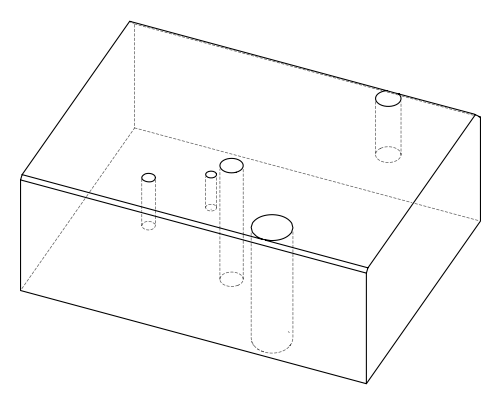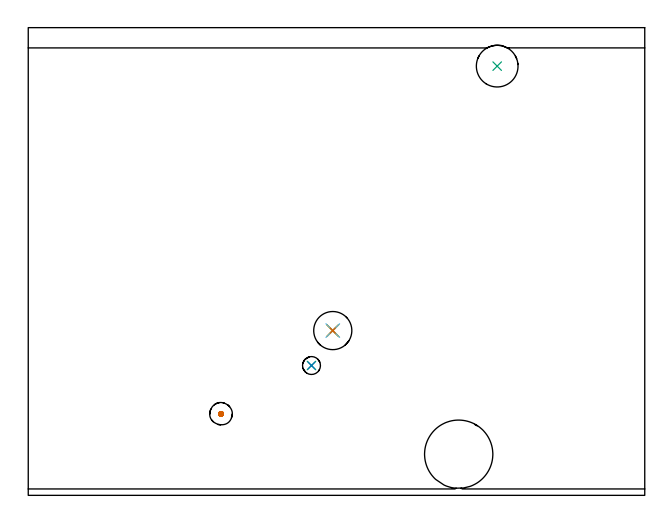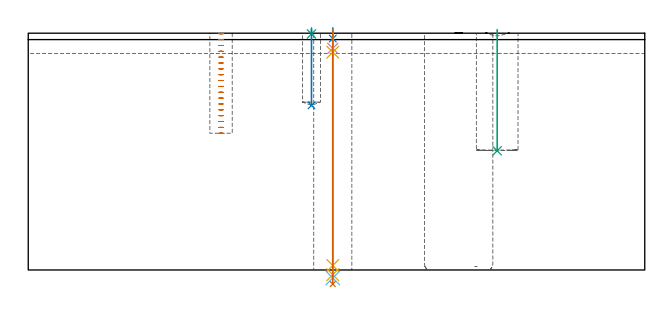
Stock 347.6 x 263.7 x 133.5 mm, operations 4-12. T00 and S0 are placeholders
(PLAN: 12 operations, 9 tool changes, 36.2 min)
(1 AREA_MILL | FG_CHAMFER_SURFACE | UGT0205_001 | 5.71 min | 2259 mm3)
(2 AREA_MILL_1 | FG_CHAMFER_SURFACE_1 | UGT0205_001 | 14.09 min | 22592 mm3)
(3 MILL_THROUGH_HOLE_FROM_SOLID_MATERIAL | STEP1HOLE | NXT0201_007 | Circular | 13.17 min | 154866 mm3)
(4 MILL_BLIND_HOLE_FROM_SOLID_MATERIAL | STEP1POCKET | UGT0201_128 | Spiral | 0.9 min | 7034 mm3)
(5 SPOT_DRILL | STEP1HOLE_1 | NXT0321_9005460120000 | 0.05 min | 181 mm3)
(6 SPOT_DRILL_1 | STEP1POCKET_1 | NXT0321_9005460120000 | 0.03 min | 5 mm3)
(7 DRILL_BLIND_HOLE_INTO_CENTER | STEP1HOLE_1 | UGT0301_180 | 0.04 min | 139 mm3)
(8 GUN_DRILL_THROUGH_HOLE | STEP1HOLE_1 | UGT0307_001 | 0.6 min | 2441 mm3)
(9 SPADE_DRILL_TO_ENLARGE_THROUGH_HOLE | STEP1HOLE_1 | UGT0306_004 | 0.56 min | 16312 mm3)
(10 DRILL_TO_ENLARGE_THROUGH_HOLE | STEP1HOLE_1 | UGT0301_052 | 0.58 min | 29362 mm3)
(11 DRILL_BLIND_HOLE_INTO_CENTER_1 | STEP1POCKET_1 | NXT0301_072 | 0.17 min | 3139 mm3)
(12 INDEXABLE_INSERT_DRILL_BLIND_HOLE_FROM_SOLID | STEP1POCKET_2 | NXT0302_018 | 0.27 min | 28601 mm3)
(TOOL UGT0205_001 | Chamfer Mill 20 x 3 x 45 deg. | D20 FL50 Z2)
(TOOL NXT0201_007 | ENDMILL 25mm [R216.25-25050GCK54P 1620] | D25 R3 FL54 Z5)
(TOOL UGT0201_128 | Carbide End Mill 10.0 | D10 FL15 Z4)
(TOOL NXT0321_9005460120000 | NC Spot Drill, 142deg, 12mm, Carbide, Uncoated | D12 PA142 FL30 Z2)
(TOOL UGT0301_180 | Twist Drill 5.7 mm | D5.7 PA118 FL55 Z2)
(TOOL UGT0307_001 | Gun Drill 5 mm | D5 PA130 FL24 Z1)
(TOOL UGT0306_004 | Spade Drill 13.5mm | D13.5 PA132 FL10 Z2)
(TOOL UGT0301_052 | Twist Drill 21.5 mm | D21.5 PA118 FL150 Z2)
(TOOL NXT0301_072 | Carbide Drill 10.1mm [860.1-1010-051A1-MM 2214] | D10.1 PA140 FL71 Z2)
(TOOL NXT0302_018 | Index. Insert Drill 23.5mm [880-D2350L25-03] | D23.5 PA176 FL71 Z2)
(OP 4 MILL_BLIND_HOLE_FROM_SOLID_MATERIAL)
G17 G21 G94 G90
T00 M6
G54
G17 G0 G90 X108.7 Y46. S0 M3
G43 Z143.5 H0
Z133.2
G94 G3 X109.33 Y46.67 R0.631 F250.
X108.618 Y47.297 R0.67
X107.403 Y45.918 R1.3
X108.618 Y47.297 R-1.3
X108.01 Y46.608 R0.65
X108.7 Y46. R0.65
G0 Z129.9
G3 X109.33 Y46.67 R0.631
X108.618 Y47.297 R0.67
X107.403 Y45.918 R1.3
X108.618 Y47.297 R-1.3
X108.01 Y46.608 R0.65
X108.7 Y46. R0.65
G0 Z126.6
G3 X109.33 Y46.67 R0.631
X108.618 Y47.297 R0.67
X107.403 Y45.918 R1.3
X108.618 Y47.297 R-1.3
X108.01 Y46.608 R0.65
X108.7 Y46. R0.65
G0 Z123.3
G3 X109.33 Y46.67 R0.631
X108.618 Y47.297 R0.67
X107.403 Y45.918 R1.3
X108.618 Y47.297 R-1.3
X108.01 Y46.608 R0.65
X108.7 Y46. R0.65
G0 Z120.
G3 X109.33 Y46.67 R0.631
X108.618 Y47.297 R0.67
X107.403 Y45.918 R1.3
X108.618 Y47.297 R-1.3
X108.01 Y46.608 R0.65
X108.7 Y46. R0.65
G0 Z116.7
G3 X109.33 Y46.67 R0.631
X108.618 Y47.297 R0.67
X107.403 Y45.918 R1.3
X108.618 Y47.297 R-1.3
X108.01 Y46.608 R0.65
X108.7 Y46. R0.65
G0 Z113.4
G3 X109.33 Y46.67 R0.631
X108.618 Y47.297 R0.67
X107.403 Y45.918 R1.3
X108.618 Y47.297 R-1.3
X108.01 Y46.608 R0.65
X108.7 Y46. R0.65
G0 Z110.1
G3 X109.33 Y46.67 R0.631
X108.618 Y47.297 R0.67
X107.403 Y45.918 R1.3
X108.618 Y47.297 R-1.3
X108.01 Y46.608 R0.65
X108.7 Y46. R0.65
G0 Z106.8
G3 X109.33 Y46.67 R0.631
X108.618 Y47.297 R0.67
X107.403 Y45.918 R1.3
X108.618 Y47.297 R-1.3
X108.01 Y46.608 R0.65
X108.7 Y46. R0.65
G0 Z103.5
G3 X109.33 Y46.67 R0.631
X108.618 Y47.297 R0.67
X107.403 Y45.918 R1.3
X108.618 Y47.297 R-1.3
X108.01 Y46.608 R0.65
X108.7 Y46. R0.65
G0 Z100.2
G3 X109.33 Y46.67 R0.631
X108.618 Y47.297 R0.67
X107.403 Y45.918 R1.3
X108.618 Y47.297 R-1.3
X108.01 Y46.608 R0.65
X108.7 Y46. R0.65
G0 Z96.9
G3 X109.33 Y46.67 R0.631
X108.618 Y47.297 R0.67
X107.403 Y45.918 R1.3
X108.618 Y47.297 R-1.3
X108.01 Y46.608 R0.65
X108.7 Y46. R0.65
G0 Z93.6
G3 X109.33 Y46.67 R0.631
X108.618 Y47.297 R0.67
X107.403 Y45.918 R1.3
X108.618 Y47.297 R-1.3
X108.01 Y46.608 R0.65
X108.7 Y46. R0.65
G0 Z90.3
G3 X109.33 Y46.67 R0.631
X108.618 Y47.297 R0.67
X107.403 Y45.918 R1.3
X108.618 Y47.297 R-1.3
X108.01 Y46.608 R0.65
X108.7 Y46. R0.65
G0 Z87.
G3 X109.33 Y46.67 R0.631
X108.618 Y47.297 R0.67
X107.403 Y45.918 R1.3
X108.618 Y47.297 R-1.3
X108.01 Y46.608 R0.65
X108.7 Y46. R0.65
G0 Z83.7
G3 X109.33 Y46.67 R0.631
X108.618 Y47.297 R0.67
X107.403 Y45.918 R1.3
X108.618 Y47.297 R-1.3
X108.01 Y46.608 R0.65
X108.7 Y46. R0.65
G0 Z80.4
G3 X109.33 Y46.67 R0.631
X108.618 Y47.297 R0.67
X107.403 Y45.918 R1.3
X108.618 Y47.297 R-1.3
X108.01 Y46.608 R0.65
X108.7 Y46. R0.65
G0 Z77.1
G3 X109.33 Y46.67 R0.631
X108.618 Y47.297 R0.67
X107.403 Y45.918 R1.3
X108.618 Y47.297 R-1.3
X108.01 Y46.608 R0.65
X108.7 Y46. R0.65
G0 Z143.5
M5
M2
(OP 5 SPOT_DRILL)
G17 G21 G94 G90
T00 M6
G54
G17 G0 G90 X171.7 Y92.9 S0 M3
G43 Z143.5 H0
G94 G81 G98 Z130.5 F250. R136.5
G80
M5
M2
(OP 6 SPOT_DRILL_1)
G17 G21 G94 G90
T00 M6
G54
G17 G0 G90 X159.7 Y73.2 S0 M3
G43 Z143.5 H0
G94 G81 G98 Z133.065 F250. R136.5
G80
M5
M2
(OP 7 DRILL_BLIND_HOLE_INTO_CENTER)
G17 G21 G94 G90
T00 M6
G54
G17 G0 G90 X171.7 Y92.9 S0 M3
G43 Z143.5 H0
G94 G81 G98 Z124.95 F250. R135.5
G80
M5
M2
(OP 8 GUN_DRILL_THROUGH_HOLE)
G17 G21 G94 G90
T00 M6
G54
G17 G0 G90 X171.7 Y92.9 M8
G43 Z143.5 H0
Z131.612
S716 M3
G94 G1 Z122.786 F125. M26
G4 X.084
Z2.5 F250.
G4 X.084
Z-2.666 F125.
G4 X.084
M5
M9
G0 Z131.612
Z143.5
M2
(OP 9 SPADE_DRILL_TO_ENLARGE_THROUGH_HOLE)
G17 G21 G94 G90
T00 M6
G54
G17 G0 G90 X171.7 Y92.9 S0 M3
G43 Z143.5 H0
G94 G73 G98 Z-4.505 F250. Q12.546 R135.5
G80
M5
M2
(OP 10 DRILL_TO_ENLARGE_THROUGH_HOLE)
G17 G21 G94 G90
T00 M6
G54
G17 G0 G90 X171.7 Y92.9 S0 M3
G43 Z143.5 H0
G94 G73 G98 Z-7.959 F250. Q20.208 R135.5
G80
M5
M2
(OP 11 DRILL_BLIND_HOLE_INTO_CENTER_1)
G17 G21 G94 G90
T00 M6
G54
G17 G0 G90 X159.7 Y73.2 S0 M3
G43 Z143.5 H1
G94 G81 G98 Z92.8 F250. R135.5
G80
M5
M2
(OP 12 INDEXABLE_INSERT_DRILL_BLIND_HOLE_FROM_SOLID)
G17 G21 G94 G90
T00 M6
G54
G17 G0 G90 X264.4 Y242. S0 M3
G43 Z143.5 H1
G94 G81 G98 Z67.2 F250. R135.5
G80
M5
M2
